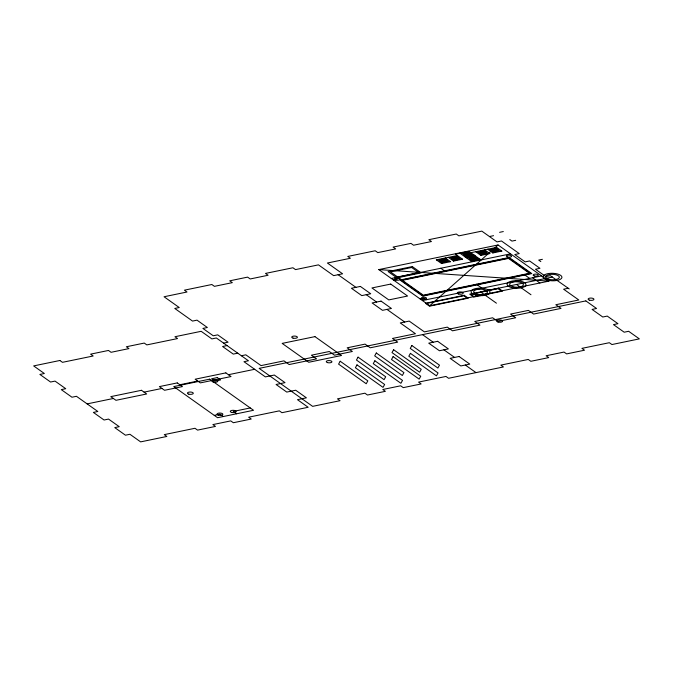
<?xml version="1.0" encoding="UTF-8"?>
<svg xmlns="http://www.w3.org/2000/svg" width="673" height="673" viewBox="0 0 673 673"><rect width="100%" height="100%" fill="white"/><g stroke="black" fill="none" stroke-linecap="round" stroke-linejoin="round"><path stroke-width="1.01" d="M441.555 263.53L445.341 257.978L450.54 261.671L441.555 263.53L436.348 259.837L457.337 255.513L453.552 261.065L448.353 257.364L462.536 259.206L455.436 254.167L468.946 251.374L480.286 259.433L471.302 261.284L466.095 257.591L475.088 255.74L471.302 261.284M465.161 256.926L474.145 255.067L459.953 253.233L465.161 256.926L468.946 251.374M480.875 255.412L484.661 249.86L489.86 253.553L480.875 255.412L475.676 251.71L470.839 252.72M492.846 252.939L496.632 247.386L501.831 251.079L492.846 252.939L487.639 249.246L501.831 251.079M429.702 305.744L498.037 244.972L548.941 281.121L429.702 305.744L378.798 269.595L498.037 244.972M499.593 232.328L503.32 231.554M489.826 236.459L493.553 235.685M515.669 240.328L511.951 241.094L509.789 239.563M496.632 247.386L475.676 251.71L489.86 253.553M453.552 261.065L462.536 259.206M397.617 276.956L418.825 272.582L411.666 267.492L390.458 271.875L423.317 295.195L529.441 273.28L508.485 258.415L402.361 280.33M391.307 278.479L510.546 253.856M393.486 280.01L397.213 279.236L395.059 277.705M542.413 259.307L538.686 260.081L540.84 261.612M420.221 299.005L423.948 298.24L426.102 299.771M422.375 300.537L541.614 275.913M223.596 343.129L228.071 342.204L217.716 334.86L213.248 335.777L202.893 328.424L207.36 327.507L197.012 320.155L192.537 321.08L174.761 308.453L179.237 307.536L164.052 296.751L187.001 292.006L184.419 290.172L211.844 284.511L214.426 286.345L232.32 282.652L229.729 280.818L247.614 277.125L250.205 278.959L268.09 275.265L265.499 273.423L292.923 267.761L295.514 269.604L318.464 264.859L333.648 275.644L342.591 273.793L327.406 263.017L350.364 258.272L347.773 256.438L375.198 250.768L377.789 252.611L395.674 248.917L393.082 247.075L410.967 243.382L413.559 245.224L431.443 241.531L428.852 239.689L456.286 234.027L458.868 235.861L481.826 231.125L497.01 241.91L501.478 240.984L519.253 253.603L514.778 254.529L525.133 261.881L529.609 260.956L539.956 268.308L535.489 269.234L545.837 276.586L550.312 275.661L569.215 288.936M552.474 277.049L480.547 291.905L496.43 303.187M426.505 303.473L463.764 295.775L466.969 298.046M227.045 345.577L222.578 346.502L233.279 354.099L237.746 353.174M241.371 355.748L245.838 354.831L261.023 365.607L283.981 360.871L289.154 364.547L316.579 358.877L311.406 355.209L329.29 351.508L334.464 355.184L352.358 351.491L347.175 347.815L365.06 344.122L370.243 347.798L397.667 342.136L392.485 338.46L415.443 333.724L400.258 322.939L409.201 321.088L424.385 331.873L447.335 327.137L452.517 330.813L479.942 325.143L474.759 321.467L492.644 317.774L497.827 321.45L515.711 317.757L510.538 314.081L528.423 310.388L533.596 314.064L561.021 308.402L555.848 304.726L578.797 299.981L563.612 289.205L568.088 288.28M87.145 403.893L113.375 398.475M144.081 392.132L161.966 388.439M179.851 384.746L197.736 381.053M228.441 374.71L254.672 369.292M214.283 415.376L219.962 414.206L223.251 416.537M250.247 407.947L233.211 411.472L236.501 413.802M378.798 269.595L548.941 281.121M466.095 257.591L480.286 259.433M436.348 259.837L450.54 261.671M532.595 277.772L539.923 282.98M524.191 274.525L529.626 278.386M516.511 284.477L530.98 294.749M501.25 290.963L498.045 288.692L470.772 294.328L473.969 296.6M476.383 284.242L481.994 288.221M440.798 268.258L445.459 271.572M338.124 274.719L355.899 287.337M366.247 294.69L376.602 302.042M386.958 309.395L404.725 322.014M422.501 334.632L433.202 342.229M443.894 349.825L454.595 357.422M465.295 365.018L475.996 372.615M340.193 361.241L338.586 364.118L366.221 383.745L367.828 380.859L340.193 361.241M358.061 357.153L356.454 360.03L384.09 379.656L385.696 376.771L358.061 357.153M357.001 364.875L355.394 367.752L383.03 387.379L384.636 384.493L357.001 364.875M376.3 352.98L374.693 355.866L402.328 375.484L403.935 372.606L376.3 352.98M374.869 360.778L373.263 363.664L400.898 383.29L402.504 380.405L374.869 360.778M393.612 349.708L392.006 352.585L419.641 372.211L421.248 369.326L393.612 349.708M393.116 356.614L391.509 359.5L419.144 379.118L420.743 376.241L393.116 356.614M411.859 345.535L410.252 348.421L437.887 368.047L439.494 365.161L411.859 345.535M410.421 353.342L408.814 356.219L436.449 375.845L438.056 372.96L410.421 353.342M412.297 266.575L388.102 271.572L396.994 277.882L421.18 272.885L412.297 266.575M360.366 286.42L351.424 288.263L361.78 295.615L370.722 293.764L360.366 286.42M509.116 257.49L400.006 280.027L422.694 296.12L531.796 273.583L509.116 257.49M508.796 257.952L401.184 280.178L423.006 295.657L530.618 273.431L508.796 257.952M390.719 284.073L371.942 287.951L388.792 299.914L407.569 296.036L390.719 284.073M59.88 360.492L33.65 365.91L44.351 373.507L39.875 374.432L50.576 382.028L55.043 381.103L65.744 388.7L61.277 389.625L71.969 397.221L76.444 396.296L97.837 411.489L93.37 412.414L104.071 420.011L108.538 419.086L119.239 426.682L114.763 427.607L125.464 435.204L129.931 434.278L140.632 441.875L166.862 436.457L164.279 434.623L194.985 428.28L197.568 430.114L215.453 426.421L212.87 424.587L230.755 420.894L233.346 422.728L251.231 419.035L248.64 417.201L279.345 410.858L281.928 412.692L308.167 407.274L297.466 399.678L306.408 397.836L295.708 390.239L286.765 392.081L276.073 384.485L285.016 382.643L274.315 375.046L265.372 376.888L243.971 361.695L248.446 360.77L216.353 337.981L211.877 338.906L201.177 331.309L174.946 336.727L177.537 338.569L146.832 344.904L144.241 343.07L126.356 346.763L128.947 348.597L111.062 352.299L108.471 350.456L90.586 354.149L93.177 355.992L62.471 362.326L59.88 360.492M381.069 301.117L372.127 302.968L382.483 310.32L391.425 308.47L381.069 301.117M464.202 295.287L425.454 303.296L429.517 306.181L468.265 298.173L464.202 295.287M498.483 288.212L469.72 294.151L473.784 297.037L502.546 291.098L498.483 288.212M314.947 336.626L282.155 343.398L308.73 362.267L341.522 355.495L314.947 336.626M141.49 390.298L110.784 396.633L115.966 400.309L146.664 393.974L141.49 390.298M177.26 382.912L159.375 386.605L164.549 390.281L182.442 386.588L177.26 382.912M225.85 372.876L195.145 379.219L200.327 382.887L231.024 376.552L225.85 372.876M585.855 300.898L259.147 368.375L312.634 406.357L340.058 400.687L337.476 398.853L364.901 393.192L367.483 395.026L385.368 391.333L382.786 389.499L400.671 385.797L403.253 387.64L421.147 383.947L418.556 382.104L445.98 376.443L448.571 378.285L503.421 366.953L500.83 365.119L528.255 359.449L530.846 361.292L548.731 357.599L546.14 355.756L564.024 352.063L566.616 353.905L584.5 350.212L581.909 348.37L609.334 342.708L611.925 344.542L639.35 338.881L628.649 331.284L624.182 332.21L613.482 324.613L617.957 323.688L607.256 316.091L602.781 317.017L592.089 309.42L596.556 308.495L585.855 300.898M209.707 379.16L173.743 386.588L217.564 417.714L253.536 410.286L209.707 379.16M217.278 377.603L211.6 378.773L214.889 381.111L220.567 379.934L217.278 377.603M437.669 341.312L428.726 343.154L439.427 350.751L448.369 348.908L437.669 341.312M459.07 356.505L450.128 358.347L460.82 365.944L469.762 364.101L459.07 356.505M493.343 250.995A2.583 1.026 1.6 0 0 497.322 250.272A2.583 1.026 1.6 0 0 493.553 249.22A2.583 1.026 1.6 0 0 493.343 250.995M493.107 251.13A3.012 1.195 1.6 0 0 497.751 250.289A3.012 1.195 1.6 0 0 493.351 249.069A3.012 1.195 1.6 0 0 493.107 251.13M492.644 251.408A3.878 1.539 1.6 0 0 498.609 250.322A3.878 1.539 1.6 0 0 492.956 248.749A3.878 1.539 1.6 0 0 492.644 251.408M481.372 253.469A2.583 1.026 1.6 0 0 485.351 252.745A2.583 1.026 1.6 0 0 481.582 251.694A2.583 1.026 1.6 0 0 481.372 253.469M481.145 253.603A3.012 1.195 1.6 0 0 485.78 252.762A3.012 1.195 1.6 0 0 481.388 251.534A3.012 1.195 1.6 0 0 481.145 253.603M480.682 253.881A3.878 1.539 1.6 0 0 486.638 252.796A3.878 1.539 1.6 0 0 480.993 251.222A3.878 1.539 1.6 0 0 480.682 253.881M471.798 259.341A2.583 1.026 1.6 0 0 475.777 258.617A2.583 1.026 1.6 0 0 472.009 257.574A2.583 1.026 1.6 0 0 471.798 259.341M471.563 259.484A3.012 1.195 1.6 0 0 476.206 258.634A3.012 1.195 1.6 0 0 471.807 257.414A3.012 1.195 1.6 0 0 471.563 259.484M471.1 259.761A3.878 1.539 1.6 0 0 477.064 258.676A3.878 1.539 1.6 0 0 471.411 257.103A3.878 1.539 1.6 0 0 471.1 259.761M465.657 254.983A2.583 1.026 1.6 0 0 469.628 254.259A2.583 1.026 1.6 0 0 465.867 253.208A2.583 1.026 1.6 0 0 465.657 254.983M465.422 255.117A3.012 1.195 1.6 0 0 470.057 254.276A3.012 1.195 1.6 0 0 465.666 253.056A3.012 1.195 1.6 0 0 465.422 255.117M464.959 255.395A3.878 1.539 1.6 0 0 470.923 254.31A3.878 1.539 1.6 0 0 465.27 252.737A3.878 1.539 1.6 0 0 464.959 255.395M454.048 259.122A2.583 1.026 1.6 0 0 458.027 258.398A2.583 1.026 1.6 0 0 454.258 257.347A2.583 1.026 1.6 0 0 454.048 259.122M453.821 259.256A3.012 1.195 1.6 0 0 458.456 258.415A3.012 1.195 1.6 0 0 454.056 257.187A3.012 1.195 1.6 0 0 453.821 259.256M453.35 259.534A3.878 1.539 1.6 0 0 459.314 258.449A3.878 1.539 1.6 0 0 453.661 256.876A3.878 1.539 1.6 0 0 453.35 259.534M442.052 261.587A2.583 1.026 1.6 0 0 446.022 260.863A2.583 1.026 1.6 0 0 442.262 259.812A2.583 1.026 1.6 0 0 442.052 261.587M441.816 261.721A3.012 1.195 1.6 0 0 446.46 260.88A3.012 1.195 1.6 0 0 442.06 259.66A3.012 1.195 1.6 0 0 441.816 261.721M441.353 261.999A3.878 1.539 1.6 0 0 447.318 260.914A3.878 1.539 1.6 0 0 441.665 259.341A3.878 1.539 1.6 0 0 441.353 261.999M534.32 275.972A2.583 1.026 1.6 0 0 538.299 275.249A2.583 1.026 1.6 0 0 534.53 274.205A2.583 1.026 1.6 0 0 534.32 275.972M422.551 299.073A2.583 1.026 1.6 0 0 426.531 298.349A2.583 1.026 1.6 0 0 422.762 297.298A2.583 1.026 1.6 0 0 422.551 299.073M395.825 280.069A2.583 1.026 1.6 0 0 399.796 279.345A2.583 1.026 1.6 0 0 396.027 278.294A2.583 1.026 1.6 0 0 395.825 280.069M507.585 256.985A2.583 1.026 1.6 0 0 511.564 256.262A2.583 1.026 1.6 0 0 507.795 255.218A2.583 1.026 1.6 0 0 507.585 256.985M476.829 294.118A6.89 2.734 1.6 0 0 487.429 292.191A6.89 2.734 1.6 0 0 477.384 289.398A6.89 2.734 1.6 0 0 476.829 294.118M475.432 294.951A9.472 3.76 1.6 0 0 490.003 292.301A9.472 3.76 1.6 0 0 476.198 288.456A9.472 3.76 1.6 0 0 475.432 294.951M512.792 286.69A6.89 2.734 1.6 0 0 523.392 284.763A6.89 2.734 1.6 0 0 513.348 281.97A6.89 2.734 1.6 0 0 512.792 286.69M511.396 287.522A9.472 3.76 1.6 0 0 525.975 284.872A9.472 3.76 1.6 0 0 512.161 281.028A9.472 3.76 1.6 0 0 511.396 287.522M548.756 279.27A6.89 2.734 1.6 0 0 559.356 277.335A6.89 2.734 1.6 0 0 549.311 274.542A6.89 2.734 1.6 0 0 548.756 279.27M547.368 280.094A9.472 3.76 1.6 0 0 561.938 277.444A9.472 3.76 1.6 0 0 548.125 273.6A9.472 3.76 1.6 0 0 547.368 280.094M458.641 294.034A2.928 1.161 1.6 0 0 463.15 293.209A2.928 1.161 1.6 0 0 458.877 292.023A2.928 1.161 1.6 0 0 458.641 294.034M498.087 322.039A2.928 1.161 1.6 0 0 502.588 321.223A2.928 1.161 1.6 0 0 498.323 320.028A2.928 1.161 1.6 0 0 498.087 322.039M589.447 300.158A2.928 1.161 1.6 0 0 593.948 299.342A2.928 1.161 1.6 0 0 589.683 298.156A2.928 1.161 1.6 0 0 589.447 300.158M293.049 338.115A2.843 1.127 1.6 0 0 297.424 337.316A2.843 1.127 1.6 0 0 293.277 336.164A2.843 1.127 1.6 0 0 293.049 338.115M327.558 362.612A2.843 1.127 1.6 0 0 331.932 361.822A2.843 1.127 1.6 0 0 327.793 360.669A2.843 1.127 1.6 0 0 327.558 362.612M218.38 415.148A2.928 1.161 1.6 0 0 222.881 414.324A2.928 1.161 1.6 0 0 218.616 413.138A2.928 1.161 1.6 0 0 218.38 415.148M213.307 382.054A2.928 1.161 1.6 0 0 217.816 381.229A2.928 1.161 1.6 0 0 213.543 380.043A2.928 1.161 1.6 0 0 213.307 382.054M188.793 394.142A2.928 1.161 1.6 0 0 193.302 393.318A2.928 1.161 1.6 0 0 189.029 392.132A2.928 1.161 1.6 0 0 188.793 394.142M231.63 412.414A2.928 1.161 1.6 0 0 236.139 411.59A2.928 1.161 1.6 0 0 231.865 410.404A2.928 1.161 1.6 0 0 231.63 412.414"/></g></svg>
